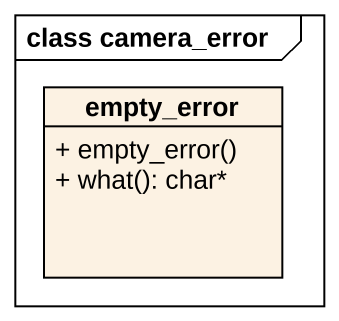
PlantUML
@startuml
mainframe class camera_error
hide circle
hide empty members
skinparam classAttributeIconSize 0
class empty_error {
  + empty_error()
  + what(): char*
}
@enduml
